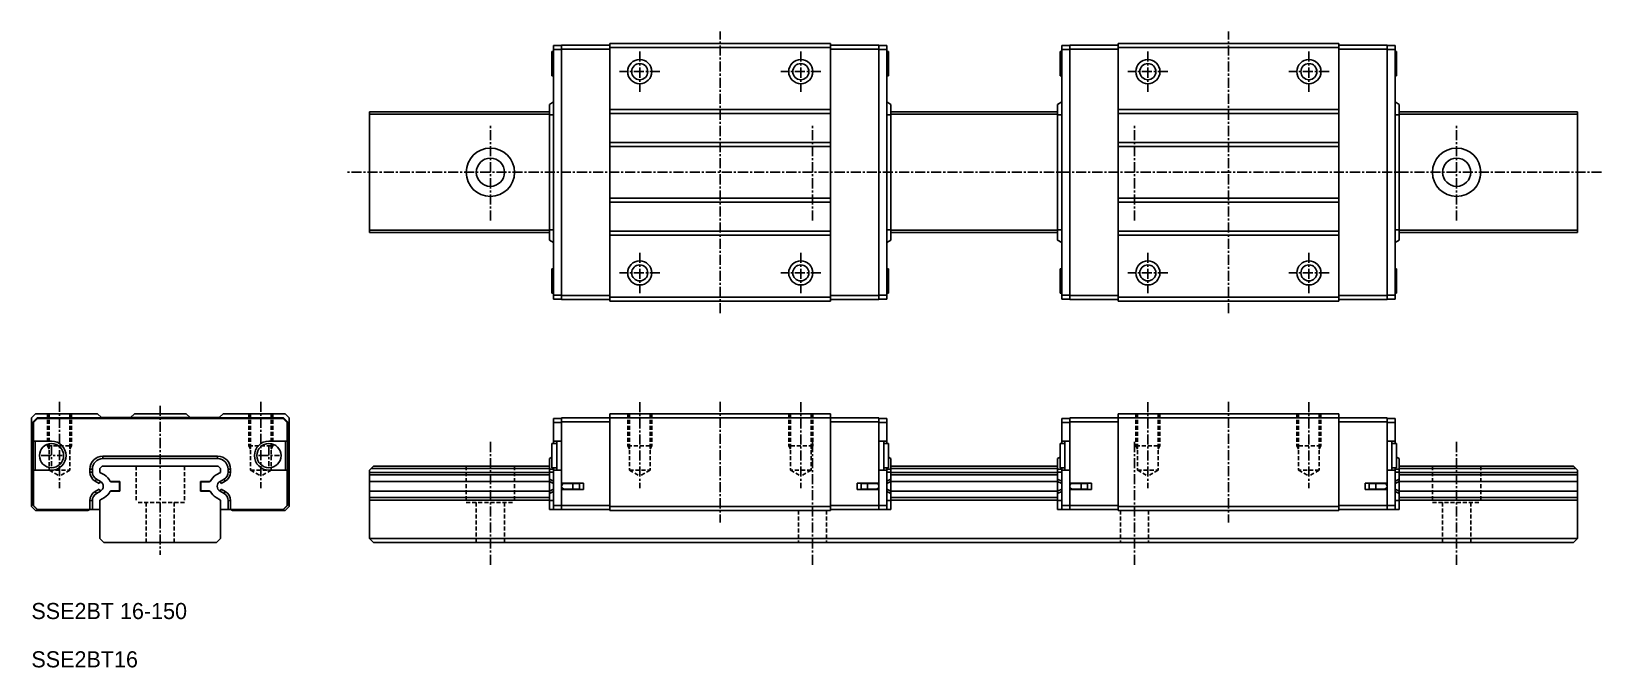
# Model space of a CAD drawing. Extents: x 0 to 195, y 0 to 79.
import ezdxf

# ---------------------------------------------------------------- set-up
doc = ezdxf.new("R2010")
doc.units = 0
doc.linetypes.add('CENTER', pattern=[2, 1.25, -0.25, 0.25, -0.25])
doc.linetypes.add('DASHED', pattern=[0.75, 0.5, -0.25])
doc.layers.get('0').update_dxf_attribs({"linetype": 'CONTINUOUS'})
doc.layers.add('CENTER', color=1, linetype='CENTER')

msp = doc.modelspace()

# ---------------------------------------------------------------- linework, layer by layer
at = {"color": 7, "linetype": 'CONTINUOUS'}
for p, q in [((64.65, 73.5), (64.65, 76.5)), ((64.85, 76.5), (64.65, 76.5)), ((64.85, 76.75), (64.85, 77.25)), ((64.85, 77.25), (65.85, 77.25)), ((64.85, 46.25), (64.85, 76.75)), ((64.85, 76.75), (65.85, 76.75)), ((65.85, 77.3), (71.85, 77.3)), ((65.85, 76.8), (65.85, 77.3)), ((65.85, 46.2), (65.85, 76.8)), ((65.85, 76.8), (71.85, 76.8)), ((99.25, 77.5), (71.85, 77.5)), ((71.85, 77), (71.85, 77.5)), ((99.25, 77), (71.85, 77)), ((71.85, 46), (71.85, 77)), ((99.25, 77), (99.25, 77.5)), ((105.25, 77.3), (99.25, 77.3)), ((99.25, 46), (99.25, 77)), ((105.25, 76.8), (99.25, 76.8)), ((105.25, 76.8), (105.25, 77.3)), ((106.25, 77.25), (105.25, 77.25)), ((105.25, 46.2), (105.25, 76.8)), ((106.25, 76.75), (105.25, 76.75)), ((106.25, 76.75), (106.25, 77.25)), ((106.25, 46.25), (106.25, 76.75)), ((106.45, 76.5), (106.25, 76.5)), ((106.45, 73.5), (106.45, 76.5)), ((127.75, 73.5), (127.75, 76.5)), ((127.95, 76.5), (127.75, 76.5)), ((127.95, 77.25), (128.95, 77.25)), ((127.95, 76.75), (127.95, 77.25)), ((127.95, 46.25), (127.95, 76.75)), ((127.95, 76.75), (128.95, 76.75)), ((128.95, 77.3), (134.95, 77.3)), ((128.95, 76.8), (128.95, 77.3)), ((128.95, 46.2), (128.95, 76.8)), ((128.95, 76.8), (134.95, 76.8)), ((162.35, 77.5), (134.95, 77.5)), ((134.95, 77), (134.95, 77.5)), ((162.35, 77), (134.95, 77)), ((134.95, 46), (134.95, 77)), ((162.35, 77), (162.35, 77.5)), ((168.35, 77.3), (162.35, 77.3)), ((162.35, 46), (162.35, 77)), ((168.35, 76.8), (162.35, 76.8)), ((168.35, 76.8), (168.35, 77.3)), ((169.35, 77.25), (168.35, 77.25)), ((168.35, 46.2), (168.35, 76.8)), ((169.35, 76.75), (168.35, 76.75)), ((169.35, 76.75), (169.35, 77.25)), ((169.35, 46.25), (169.35, 76.75)), ((169.55, 76.5), (169.35, 76.5)), ((169.55, 73.5), (169.55, 76.5)), ((64.65, 73.5), (64.85, 73.5)), ((106.25, 73.5), (106.45, 73.5)), ((127.75, 73.5), (127.95, 73.5)), ((169.35, 73.5), (169.55, 73.5)), ((64.85, 70.23), (64.35, 69.93)), ((106.25, 70.23), (106.75, 69.93)), ((127.95, 70.23), (127.45, 69.93)), ((169.35, 70.23), (169.85, 69.93)), ((64.35, 69), (42, 69)), ((42, 68.7), (42, 69)), ((64.35, 68.7), (42, 68.7)), ((42, 54.3), (42, 68.7)), ((64.35, 69.93), (64.35, 68.63)), ((64.35, 68.63), (64.35, 61.5)), ((64.85, 68.63), (64.35, 68.63)), ((99.25, 69.3), (71.85, 69.3)), ((99.25, 68.8), (71.85, 68.8)), ((106.25, 68.63), (106.75, 68.63)), ((106.75, 69.93), (106.75, 68.63)), ((127.45, 69), (106.75, 69)), ((127.45, 68.7), (106.75, 68.7)), ((106.75, 68.63), (106.75, 61.5)), ((127.45, 69.93), (127.45, 68.63)), ((127.45, 68.63), (127.45, 61.5)), ((127.95, 68.63), (127.45, 68.63)), ((162.35, 69.3), (134.95, 69.3)), ((162.35, 68.8), (134.95, 68.8)), ((169.35, 68.63), (169.85, 68.63)), ((169.85, 69.93), (169.85, 68.63)), ((192, 69), (169.85, 69)), ((192, 68.7), (169.85, 68.7)), ((169.85, 68.63), (169.85, 61.5)), ((192, 69), (192, 68.7)), ((192, 68.7), (192, 54.3)), ((99.25, 65.2), (71.85, 65.2)), ((99.25, 64.7), (71.85, 64.7)), ((162.35, 65.2), (134.95, 65.2)), ((162.35, 64.7), (134.95, 64.7)), ((64.35, 54.37), (64.35, 61.5)), ((64.35, 61.5), (64.85, 61.5)), ((106.75, 61.5), (106.25, 61.5)), ((106.75, 54.37), (106.75, 61.5)), ((127.45, 54.37), (127.45, 61.5)), ((127.45, 61.5), (127.95, 61.5)), ((169.85, 61.5), (169.35, 61.5)), ((169.85, 54.37), (169.85, 61.5)), ((99.25, 58.3), (71.85, 58.3)), ((99.25, 57.8), (71.85, 57.8)), ((162.35, 58.3), (134.95, 58.3)), ((162.35, 57.8), (134.95, 57.8)), ((64.35, 54.3), (42, 54.3)), ((42, 54.3), (42, 54)), ((64.35, 54), (42, 54)), ((64.35, 53.07), (64.35, 54.37)), ((64.85, 54.37), (64.35, 54.37)), ((64.85, 52.77), (64.35, 53.07)), ((99.25, 54.2), (71.85, 54.2)), ((99.25, 53.7), (71.85, 53.7)), ((106.25, 54.37), (106.75, 54.37)), ((106.25, 52.77), (106.75, 53.07)), ((106.75, 53.07), (106.75, 54.37)), ((127.45, 54.3), (106.75, 54.3)), ((127.45, 54), (106.75, 54)), ((127.45, 53.07), (127.45, 54.37)), ((127.95, 54.37), (127.45, 54.37)), ((127.95, 52.77), (127.45, 53.07)), ((162.35, 54.2), (134.95, 54.2)), ((162.35, 53.7), (134.95, 53.7)), ((169.35, 54.37), (169.85, 54.37)), ((169.35, 52.77), (169.85, 53.07)), ((169.85, 53.07), (169.85, 54.37)), ((192, 54.3), (169.85, 54.3)), ((192, 54), (169.85, 54)), ((192, 54), (192, 54.3)), ((64.85, 49.5), (64.65, 49.5)), ((64.65, 49.5), (64.65, 46.5)), ((106.45, 49.5), (106.25, 49.5)), ((106.45, 49.5), (106.45, 46.5)), ((127.95, 49.5), (127.75, 49.5)), ((127.75, 49.5), (127.75, 46.5)), ((169.55, 49.5), (169.35, 49.5)), ((169.55, 49.5), (169.55, 46.5)), ((64.65, 46.5), (64.85, 46.5)), ((64.85, 46.25), (64.85, 45.75)), ((64.85, 46.25), (65.85, 46.25)), ((64.85, 45.75), (65.85, 45.75)), ((65.85, 46.2), (71.85, 46.2)), ((65.85, 46.2), (65.85, 45.7)), ((65.85, 45.7), (71.85, 45.7)), ((99.25, 46), (71.85, 46)), ((71.85, 46), (71.85, 45.5)), ((99.25, 45.5), (71.85, 45.5)), ((105.25, 46.2), (99.25, 46.2)), ((99.25, 46), (99.25, 45.5)), ((105.25, 45.7), (99.25, 45.7)), ((106.25, 46.25), (105.25, 46.25)), ((105.25, 46.2), (105.25, 45.7)), ((106.25, 45.75), (105.25, 45.75)), ((106.25, 46.5), (106.45, 46.5)), ((106.25, 46.25), (106.25, 45.75)), ((127.75, 46.5), (127.95, 46.5)), ((127.95, 46.25), (127.95, 45.75)), ((127.95, 46.25), (128.95, 46.25)), ((127.95, 45.75), (128.95, 45.75)), ((128.95, 46.2), (128.95, 45.7)), ((128.95, 46.2), (134.95, 46.2)), ((128.95, 45.7), (134.95, 45.7)), ((162.35, 46), (134.95, 46)), ((134.95, 46), (134.95, 45.5)), ((162.35, 45.5), (134.95, 45.5)), ((168.35, 46.2), (162.35, 46.2)), ((162.35, 46), (162.35, 45.5)), ((168.35, 45.7), (162.35, 45.7)), ((169.35, 46.25), (168.35, 46.25)), ((168.35, 46.2), (168.35, 45.7)), ((169.35, 45.75), (168.35, 45.75)), ((169.35, 46.5), (169.55, 46.5)), ((169.35, 46.25), (169.35, 45.75)), ((0.5, 31.5), (0, 31)), ((8.2, 31.5), (0.5, 31.5)), ((8.7, 31.05), (8.2, 31.5)), ((12.8, 31.5), (12.3, 31.05)), ((19.2, 31.5), (12.8, 31.5)), ((19.2, 31.5), (19.7, 31.05)), ((23.3, 31.05), (23.8, 31.5)), ((31.5, 31.5), (23.8, 31.5)), ((31.5, 31.5), (32, 31)), ((99.25, 31.5), (71.85, 31.5)), ((71.85, 31.5), (71.85, 31)), ((99.25, 31.5), (99.25, 31)), ((162.35, 31.5), (134.95, 31.5)), ((134.95, 31.5), (134.95, 31)), ((162.35, 31.5), (162.35, 31)), ((0, 31), (0, 20)), ((0.7, 31), (0.2, 30.5)), ((0.2, 30.5), (0.2, 22.9)), ((0.75, 30.9), (0.25, 30.4)), ((0.25, 30.4), (0.25, 28.1)), ((31.3, 31), (0.7, 31)), ((31.25, 30.9), (0.75, 30.9)), ((23.3, 31.05), (8.7, 31.05)), ((31.25, 30.9), (31.75, 30.4)), ((31.3, 31), (31.8, 30.5)), ((31.75, 30.4), (31.75, 28.1)), ((31.8, 30.5), (31.8, 22.9)), ((32, 31), (32, 20)), ((64.85, 30.9), (64.85, 30.4)), ((64.85, 30.9), (65.85, 30.9)), ((64.85, 30.4), (64.85, 28.1)), ((64.85, 30.4), (65.85, 30.4)), ((65.85, 31), (71.85, 31)), ((65.85, 31), (65.85, 30.5)), ((65.85, 30.5), (65.85, 22.9)), ((65.85, 30.5), (71.85, 30.5)), ((71.85, 31), (71.85, 20)), ((99.25, 31), (71.85, 31)), ((99.25, 31), (99.25, 20)), ((105.25, 31), (99.25, 31)), ((105.25, 30.5), (99.25, 30.5)), ((105.25, 31), (105.25, 30.5)), ((106.25, 30.9), (105.25, 30.9)), ((105.25, 30.5), (105.25, 22.9)), ((106.25, 30.4), (105.25, 30.4)), ((106.25, 30.9), (106.25, 30.4)), ((106.25, 30.4), (106.25, 28.1)), ((127.95, 30.9), (128.95, 30.9)), ((127.95, 30.9), (127.95, 30.4)), ((127.95, 30.4), (127.95, 28.1)), ((127.95, 30.4), (128.95, 30.4)), ((128.95, 31), (134.95, 31)), ((128.95, 31), (128.95, 30.5)), ((128.95, 30.5), (128.95, 22.9)), ((128.95, 30.5), (134.95, 30.5)), ((162.35, 31), (134.95, 31)), ((134.95, 31), (134.95, 20)), ((162.35, 31), (162.35, 20)), ((168.35, 31), (162.35, 31)), ((168.35, 30.5), (162.35, 30.5)), ((168.35, 31), (168.35, 30.5)), ((169.35, 30.9), (168.35, 30.9)), ((168.35, 30.5), (168.35, 22.9)), ((169.35, 30.4), (168.35, 30.4)), ((169.35, 30.9), (169.35, 30.4)), ((169.35, 30.4), (169.35, 28.1)), ((0.25, 28.1), (2.5, 28.1)), ((0.45, 28.1), (0.45, 24.5)), ((31.75, 28.1), (29.5, 28.1)), ((31.55, 28.1), (31.55, 24.5)), ((64.65, 27.8), (64.65, 24.8)), ((65.25, 27.8), (64.65, 27.8)), ((64.85, 27.8), (64.85, 28.1)), ((64.85, 28.1), (65.85, 28.1)), ((65.25, 28.1), (65.25, 24.5)), ((106.25, 28.1), (105.25, 28.1)), ((105.85, 28.1), (105.85, 24.5)), ((106.45, 27.8), (105.85, 27.8)), ((106.25, 27.8), (106.25, 28.1)), ((106.45, 27.8), (106.45, 24.8)), ((127.75, 27.8), (127.75, 24.8)), ((128.35, 27.8), (127.75, 27.8)), ((127.95, 28.1), (128.95, 28.1)), ((127.95, 27.8), (127.95, 28.1)), ((128.35, 28.1), (128.35, 24.5)), ((169.35, 28.1), (168.35, 28.1)), ((168.95, 28.1), (168.95, 24.5)), ((169.55, 27.8), (168.95, 27.8)), ((169.35, 27.8), (169.35, 28.1)), ((169.55, 27.8), (169.55, 24.8)), ((8.87, 26.23), (16, 26.23)), ((8.87, 26.23), (8.87, 25.93)), ((8.87, 25.93), (16, 25.93)), ((23.13, 26.23), (16, 26.23)), ((16, 25.93), (16, 26.23)), ((23.13, 25.93), (16, 25.93)), ((23.13, 26.23), (23.13, 25.93)), ((64.65, 26.11), (64.35, 25.93)), ((64.35, 24.63), (64.35, 25.93)), ((106.45, 26.11), (106.75, 25.93)), ((106.75, 24.63), (106.75, 25.93)), ((127.75, 26.11), (127.45, 25.93)), ((127.45, 24.63), (127.45, 25.93)), ((169.55, 26.11), (169.85, 25.93)), ((169.85, 24.63), (169.85, 25.93)), ((0.25, 24.5), (0.25, 20.1)), ((2.5, 24.5), (0.25, 24.5)), ((7.27, 24.264275), (7.27, 24.63)), ((7.27, 24.63), (7.57, 24.63)), ((7.27, 24.264275), (7.57, 24.264275)), ((7.57, 24.264275), (7.57, 24.63)), ((8.8, 25), (8.5, 24.7)), ((8.5, 24.7), (8.5, 24.223861)), ((8.5, 24.223861), (9.06, 23.900544)), ((23.2, 25), (8.8, 25)), ((23.5, 24.223861), (22.94, 23.900544)), ((23.2, 25), (23.5, 24.7)), ((23.5, 24.7), (23.5, 24.223861)), ((24.73, 24.63), (24.43, 24.63)), ((24.43, 24.264275), (24.43, 24.63)), ((24.73, 24.264275), (24.43, 24.264275)), ((24.73, 24.264275), (24.73, 24.63)), ((29.5, 24.5), (31.75, 24.5)), ((31.75, 24.5), (31.75, 20.1)), ((42.5, 25), (42, 24.5)), ((42, 23.1), (42, 24.5)), ((64.35, 24.223861), (42, 24.223861)), ((42, 24.223861), (42, 23.900544)), ((64.35, 23.900544), (42, 23.900544)), ((64.35, 24.7), (42.2, 24.7)), ((64.35, 25), (42.5, 25)), ((64.35, 24.264275), (64.35, 24.63)), ((64.85, 24.63), (64.35, 24.63)), ((64.85, 24.264275), (64.35, 24.264275)), ((64.35, 23.39825), (64.35, 24.264275)), ((64.65, 24.8), (65.25, 24.8)), ((64.85, 24.5), (64.85, 24.8)), ((64.85, 24.5), (64.85, 20.1)), ((64.85, 24.5), (65.85, 24.5)), ((106.25, 24.5), (105.25, 24.5)), ((105.85, 24.8), (106.45, 24.8)), ((106.25, 24.5), (106.25, 24.8)), ((106.25, 24.63), (106.75, 24.63)), ((106.25, 24.5), (106.25, 20.1)), ((106.25, 24.264275), (106.75, 24.264275)), ((127.45, 25), (106.75, 25)), ((127.45, 24.7), (106.75, 24.7)), ((106.75, 24.264275), (106.75, 24.63)), ((106.75, 23.39825), (106.75, 24.264275)), ((127.45, 24.223861), (106.75, 24.223861)), ((127.45, 23.900544), (106.75, 23.900544)), ((127.95, 24.63), (127.45, 24.63)), ((127.45, 24.264275), (127.45, 24.63)), ((127.45, 23.39825), (127.45, 24.264275)), ((127.95, 24.264275), (127.45, 24.264275)), ((127.75, 24.8), (128.35, 24.8)), ((127.95, 24.5), (127.95, 24.8)), ((127.95, 24.5), (127.95, 20.1)), ((127.95, 24.5), (128.95, 24.5)), ((169.35, 24.5), (168.35, 24.5)), ((168.95, 24.8), (169.55, 24.8)), ((169.35, 24.5), (169.35, 24.8)), ((169.35, 24.63), (169.85, 24.63)), ((169.35, 24.5), (169.35, 20.1)), ((169.35, 24.264275), (169.85, 24.264275)), ((191.5, 25), (169.85, 25)), ((191.8, 24.7), (169.85, 24.7)), ((169.85, 24.264275), (169.85, 24.63)), ((169.85, 23.39825), (169.85, 24.264275)), ((192, 24.223861), (169.85, 24.223861)), ((192, 23.900544), (169.85, 23.900544)), ((191.5, 25), (192, 24.5)), ((192, 24.5), (192, 23.1)), ((192, 23.900544), (192, 24.223861)), ((0.2, 22.9), (0.25, 22.9)), ((0.2, 22.1), (0.2, 22.9)), ((0.2, 22.1), (0.2, 20.1)), ((0.2, 22.1), (0.25, 22.1)), ((7.92, 23.138442), (8.07, 23.39825)), ((8.425814, 22.84641), (7.92, 23.138442)), ((7.92, 21.861558), (8.425814, 22.15359)), ((7.92, 21.861558), (8.07, 21.60175)), ((8.575814, 23.106218), (8.07, 23.39825)), ((8.07, 21.60175), (8.575814, 21.893782)), ((8.425814, 22.84641), (8.575814, 23.106218)), ((8.425814, 22.15359), (8.575814, 21.893782)), ((9.782271, 23.1), (11, 23.1)), ((11, 21.9), (9.782271, 21.9)), ((9.879145, 23.049999), (9.858567, 23.100219)), ((9.858585, 21.899825), (9.879143, 21.950002)), ((10.95, 23.05), (9.879148, 23.05)), ((9.879148, 21.95), (10.95, 21.95)), ((10.95, 21.95), (10.95, 23.05)), ((11, 23.1), (11, 21.9)), ((21, 23.1), (21, 21.9)), ((22.217729, 23.1), (21, 23.1)), ((21, 21.9), (22.217729, 21.9)), ((21.05, 23.05), (22.120852, 23.05)), ((21.05, 21.95), (21.05, 23.05)), ((22.120852, 21.95), (21.05, 21.95)), ((22.120855, 23.049999), (22.141433, 23.100219)), ((22.141415, 21.899825), (22.120857, 21.950002)), ((23.424186, 23.106218), (23.93, 23.39825)), ((23.574186, 22.84641), (23.424186, 23.106218)), ((23.574186, 22.15359), (23.424186, 21.893782)), ((23.93, 21.60175), (23.424186, 21.893782)), ((23.574186, 22.84641), (24.08, 23.138442)), ((24.08, 21.861558), (23.574186, 22.15359)), ((24.08, 23.138442), (23.93, 23.39825)), ((24.08, 21.861558), (23.93, 21.60175)), ((31.8, 22.9), (31.75, 22.9)), ((31.8, 22.1), (31.75, 22.1)), ((31.8, 22.1), (31.8, 22.9)), ((31.8, 22.1), (31.8, 20.1)), ((64.35, 23.1), (42, 23.1)), ((42, 23.1), (42, 21.9)), ((64.35, 21.9), (42, 21.9)), ((42, 21.099456), (42, 21.9)), ((64.35, 23.106218), (64.35, 23.39825)), ((64.85, 23.138442), (64.35, 23.39825)), ((64.35, 21.893782), (64.35, 23.106218)), ((64.85, 22.84641), (64.35, 23.106218)), ((64.85, 22.15359), (64.35, 21.893782)), ((64.35, 21.60175), (64.35, 21.893782)), ((64.85, 21.861558), (64.35, 21.60175)), ((64.35, 20.735725), (64.35, 21.60175)), ((68.55, 22.9), (65.85, 22.9)), ((65.85, 22.9), (65.85, 22.1)), ((65.85, 22.1), (65.85, 20.1)), ((68.55, 22.1), (65.85, 22.1)), ((67.25, 22.85), (66.2, 22.85)), ((67.25, 22.85), (66.2, 22.85)), ((66.2, 22.15), (67.25, 22.15)), ((66.2, 22.15), (67.25, 22.15)), ((66.65, 22.85), (66.65, 22.9)), ((66.65, 22.1), (66.65, 22.15)), ((67.110586, 22.85), (67.110586, 22.9)), ((67.110586, 22.1), (67.110586, 22.15)), ((67.25, 22.5), (67.25, 22.85)), ((68.05, 22.85), (67.25, 22.85)), ((68.05, 22.85), (67.25, 22.85)), ((67.25, 22.5), (67.25, 22.85)), ((67.25, 22.15), (67.25, 22.5)), ((67.25, 22.15), (67.25, 22.5)), ((67.25, 22.15), (68.05, 22.15)), ((67.25, 22.15), (68.05, 22.15)), ((68.05, 22.5), (68.05, 22.85)), ((68.05, 22.5), (68.05, 22.85)), ((68.05, 22.15), (68.05, 22.5)), ((68.05, 22.15), (68.05, 22.5)), ((68.55, 22.1), (68.55, 22.9)), ((102.55, 22.9), (105.25, 22.9)), ((102.55, 22.1), (102.55, 22.9)), ((102.55, 22.1), (105.25, 22.1)), ((103.85, 22.85), (103.05, 22.85)), ((103.05, 22.5), (103.05, 22.85)), ((103.05, 22.15), (103.05, 22.5)), ((103.05, 22.15), (103.85, 22.15)), ((103.85, 22.5), (103.85, 22.85)), ((104.9, 22.85), (103.85, 22.85)), ((103.85, 22.15), (103.85, 22.5)), ((103.85, 22.15), (104.9, 22.15)), ((103.989414, 22.85), (103.989414, 22.9)), ((103.989414, 22.1), (103.989414, 22.15)), ((104.45, 22.85), (104.45, 22.9)), ((104.45, 22.1), (104.45, 22.15)), ((105.25, 22.9), (105.25, 22.1)), ((105.25, 22.1), (105.25, 20.1)), ((106.25, 23.138442), (106.75, 23.39825)), ((106.25, 22.84641), (106.75, 23.106218)), ((106.25, 22.15359), (106.75, 21.893782)), ((106.25, 21.861558), (106.75, 21.60175)), ((106.75, 23.106218), (106.75, 23.39825)), ((106.75, 21.893782), (106.75, 23.106218)), ((127.45, 23.1), (106.75, 23.1)), ((127.45, 21.9), (106.75, 21.9)), ((106.75, 21.60175), (106.75, 21.893782)), ((106.75, 20.735725), (106.75, 21.60175)), ((127.95, 23.138442), (127.45, 23.39825)), ((127.45, 23.106218), (127.45, 23.39825)), ((127.95, 22.84641), (127.45, 23.106218)), ((127.45, 21.893782), (127.45, 23.106218)), ((127.95, 22.15359), (127.45, 21.893782)), ((127.45, 21.60175), (127.45, 21.893782)), ((127.95, 21.861558), (127.45, 21.60175)), ((127.45, 20.735725), (127.45, 21.60175)), ((131.65, 22.9), (128.95, 22.9)), ((128.95, 22.9), (128.95, 22.1)), ((128.95, 22.1), (128.95, 20.1)), ((131.65, 22.1), (128.95, 22.1)), ((130.35, 22.85), (129.3, 22.85)), ((130.35, 22.85), (129.3, 22.85)), ((129.3, 22.15), (130.35, 22.15)), ((129.3, 22.15), (130.35, 22.15)), ((129.75, 22.85), (129.75, 22.9)), ((129.75, 22.1), (129.75, 22.15)), ((130.210586, 22.85), (130.210586, 22.9)), ((130.210586, 22.1), (130.210586, 22.15)), ((130.35, 22.5), (130.35, 22.85)), ((131.15, 22.85), (130.35, 22.85)), ((131.15, 22.85), (130.35, 22.85)), ((130.35, 22.5), (130.35, 22.85)), ((130.35, 22.15), (130.35, 22.5)), ((130.35, 22.15), (130.35, 22.5)), ((130.35, 22.15), (131.15, 22.15)), ((130.35, 22.15), (131.15, 22.15)), ((131.15, 22.5), (131.15, 22.85)), ((131.15, 22.5), (131.15, 22.85)), ((131.15, 22.15), (131.15, 22.5)), ((131.15, 22.15), (131.15, 22.5)), ((131.65, 22.1), (131.65, 22.9)), ((165.65, 22.9), (168.35, 22.9)), ((165.65, 22.1), (165.65, 22.9)), ((165.65, 22.1), (168.35, 22.1)), ((166.15, 22.5), (166.15, 22.85)), ((166.95, 22.85), (166.15, 22.85)), ((166.15, 22.15), (166.15, 22.5)), ((166.15, 22.15), (166.95, 22.15)), ((168, 22.85), (166.95, 22.85)), ((166.95, 22.5), (166.95, 22.85)), ((166.95, 22.15), (166.95, 22.5)), ((166.95, 22.15), (168, 22.15)), ((167.089414, 22.85), (167.089414, 22.9)), ((167.089414, 22.1), (167.089414, 22.15)), ((167.55, 22.85), (167.55, 22.9)), ((167.55, 22.1), (167.55, 22.15)), ((168.35, 22.9), (168.35, 22.1)), ((168.35, 22.1), (168.35, 20.1)), ((169.35, 23.138442), (169.85, 23.39825)), ((169.35, 22.84641), (169.85, 23.106218)), ((169.35, 22.15359), (169.85, 21.893782)), ((169.35, 21.861558), (169.85, 21.60175)), ((169.85, 23.106218), (169.85, 23.39825)), ((169.85, 21.893782), (169.85, 23.106218)), ((192, 23.1), (169.85, 23.1)), ((192, 21.9), (169.85, 21.9)), ((169.85, 21.60175), (169.85, 21.893782)), ((169.85, 20.735725), (169.85, 21.60175)), ((192, 21.9), (192, 23.1)), ((192, 21.9), (192, 21.099456)), ((0, 20), (0.5, 19.5)), ((0.2, 20.1), (0.7, 19.6)), ((0.25, 20.1), (0.75, 19.6)), ((0.5, 19.5), (7.027747, 19.5)), ((0.7, 19.6), (0.75, 19.6)), ((0.75, 19.6), (7.27, 19.6)), ((7.027747, 19.5), (7.242197, 19.6)), ((7.27, 20.735725), (7.57, 20.735725)), ((7.27, 19.6), (7.27, 20.735725)), ((7.27, 19.6), (7.57, 19.6)), ((7.57, 19.6), (7.57, 20.735725)), ((7.57, 19.6), (8.5, 19.6)), ((9.06, 21.099456), (8.5, 20.776139)), ((8.5, 20.776139), (8.5, 16)), ((22.94, 21.099456), (23.5, 20.776139)), ((23.5, 20.776139), (23.5, 16)), ((24.43, 19.6), (23.5, 19.6)), ((24.73, 20.735725), (24.43, 20.735725)), ((24.43, 19.6), (24.43, 20.735725)), ((24.73, 19.6), (24.43, 19.6)), ((24.73, 19.6), (24.73, 20.735725)), ((31.25, 19.6), (24.73, 19.6)), ((24.972253, 19.5), (24.757803, 19.6)), ((31.5, 19.5), (24.972253, 19.5)), ((31.75, 20.1), (31.25, 19.6)), ((31.3, 19.6), (31.25, 19.6)), ((31.8, 20.1), (31.3, 19.6)), ((32, 20), (31.5, 19.5)), ((64.35, 21.099456), (42, 21.099456)), ((42, 21.099456), (42, 20.776139)), ((64.35, 20.776139), (42, 20.776139)), ((42, 20.776139), (42, 16)), ((64.35, 19.6), (64.35, 20.735725)), ((64.85, 20.735725), (64.35, 20.735725)), ((64.85, 19.6), (64.35, 19.6)), ((64.85, 20.1), (64.85, 19.6)), ((64.85, 20.1), (65.85, 20.1)), ((64.85, 19.6), (65.85, 19.6)), ((65.85, 20.1), (71.85, 20.1)), ((65.85, 20.1), (65.85, 19.6)), ((65.85, 19.6), (71.85, 19.6)), ((99.25, 20), (71.85, 20)), ((71.85, 20), (71.85, 19.5)), ((99.25, 19.5), (71.85, 19.5)), ((105.25, 20.1), (99.25, 20.1)), ((99.25, 20), (99.25, 19.5)), ((105.25, 19.6), (99.25, 19.6)), ((105.25, 20.1), (105.25, 19.6)), ((106.25, 20.1), (105.25, 20.1)), ((106.25, 19.6), (105.25, 19.6)), ((106.25, 20.735725), (106.75, 20.735725)), ((106.25, 20.1), (106.25, 19.6)), ((106.25, 19.6), (106.75, 19.6)), ((127.45, 21.099456), (106.75, 21.099456)), ((127.45, 20.776139), (106.75, 20.776139)), ((106.75, 19.6), (106.75, 20.735725)), ((127.95, 20.735725), (127.45, 20.735725)), ((127.45, 19.6), (127.45, 20.735725)), ((127.95, 19.6), (127.45, 19.6)), ((127.95, 20.1), (128.95, 20.1)), ((127.95, 20.1), (127.95, 19.6)), ((127.95, 19.6), (128.95, 19.6)), ((128.95, 20.1), (134.95, 20.1)), ((128.95, 20.1), (128.95, 19.6)), ((128.95, 19.6), (134.95, 19.6)), ((162.35, 20), (134.95, 20)), ((134.95, 20), (134.95, 19.5)), ((162.35, 19.5), (134.95, 19.5)), ((168.35, 20.1), (162.35, 20.1)), ((162.35, 20), (162.35, 19.5)), ((168.35, 19.6), (162.35, 19.6)), ((169.35, 20.1), (168.35, 20.1)), ((168.35, 20.1), (168.35, 19.6)), ((169.35, 19.6), (168.35, 19.6)), ((169.35, 20.735725), (169.85, 20.735725)), ((169.35, 20.1), (169.35, 19.6)), ((169.35, 19.6), (169.85, 19.6)), ((192, 21.099456), (169.85, 21.099456)), ((192, 20.776139), (169.85, 20.776139)), ((169.85, 19.6), (169.85, 20.735725)), ((192, 20.776139), (192, 21.099456)), ((192, 16), (192, 20.776139)), ((8.5, 16), (9, 15.5)), ((23.5, 16), (23, 15.5)), ((192, 16), (42, 16)), ((42, 16), (42.5, 15.5)), ((192, 16), (191.5, 15.5)), ((9, 15.5), (23, 15.5)), ((191.5, 15.5), (42.5, 15.5))]:
    msp.add_line(p, q, dxfattribs=at)
at = {"color": 3, "linetype": 'DASHED'}
for p, q in [((2, 31.5), (2, 27.5)), ((2.225, 31.5), (2.225, 24.5)), ((4.775, 31.5), (4.775, 24.5)), ((5, 31.5), (5, 27.5)), ((27, 31.5), (27, 27.5)), ((27.225, 31.5), (27.225, 24.5)), ((29.775, 31.5), (29.775, 24.5)), ((30, 31.5), (30, 27.5)), ((74.05, 31.5), (74.05, 27.5)), ((74.275, 31.5), (74.275, 24.5)), ((76.825, 31.5), (76.825, 24.5)), ((77.05, 31.5), (77.05, 27.5)), ((94.05, 31.5), (94.05, 27.5)), ((94.275, 31.5), (94.275, 24.5)), ((96.825, 31.5), (96.825, 24.5)), ((97.05, 31.5), (97.05, 27.5)), ((137.15, 31.5), (137.15, 27.5)), ((137.375, 31.5), (137.375, 24.5)), ((139.925, 31.5), (139.925, 24.5)), ((140.15, 31.5), (140.15, 27.5)), ((157.15, 31.5), (157.15, 27.5)), ((157.375, 31.5), (157.375, 24.5)), ((159.925, 31.5), (159.925, 24.5)), ((160.15, 31.5), (160.15, 27.5)), ((2, 27.5), (5, 27.5)), ((2, 27.5), (2.225, 27.110289)), ((5, 27.5), (4.775, 27.110289)), ((27, 27.5), (30, 27.5)), ((27, 27.5), (27.225, 27.110289)), ((30, 27.5), (29.775, 27.110289)), ((74.05, 27.5), (77.05, 27.5)), ((74.05, 27.5), (74.275, 27.110289)), ((77.05, 27.5), (76.825, 27.110289)), ((97.05, 27.5), (94.05, 27.5)), ((94.05, 27.5), (94.275, 27.110289)), ((97.05, 27.5), (96.825, 27.110289)), ((137.15, 27.5), (140.15, 27.5)), ((137.15, 27.5), (137.375, 27.110289)), ((140.15, 27.5), (139.925, 27.110289)), ((160.15, 27.5), (157.15, 27.5)), ((157.15, 27.5), (157.375, 27.110289)), ((160.15, 27.5), (159.925, 27.110289)), ((2.225, 24.5), (3.5, 23.763878)), ((2.225, 24.5), (4.775, 24.5)), ((4.775, 24.5), (3.5, 23.763878)), ((13, 25), (13, 20.5)), ((19, 25), (19, 20.5)), ((27.225, 24.5), (29.775, 24.5)), ((27.225, 24.5), (28.5, 23.763878)), ((29.775, 24.5), (28.5, 23.763878)), ((54, 25), (54, 20.5)), ((60, 25), (60, 20.5)), ((74.275, 24.5), (75.55, 23.763878)), ((74.275, 24.5), (76.825, 24.5)), ((76.825, 24.5), (75.55, 23.763878)), ((94.275, 24.5), (95.55, 23.763878)), ((96.825, 24.5), (94.275, 24.5)), ((96.825, 24.5), (95.55, 23.763878)), ((137.375, 24.5), (138.65, 23.763878)), ((137.375, 24.5), (139.925, 24.5)), ((139.925, 24.5), (138.65, 23.763878)), ((159.925, 24.5), (157.375, 24.5)), ((157.375, 24.5), (158.65, 23.763878)), ((159.925, 24.5), (158.65, 23.763878)), ((174, 25), (174, 20.5)), ((180, 25), (180, 20.5)), ((19, 20.5), (13, 20.5)), ((14.25, 20.5), (14.25, 15.5)), ((17.75, 20.5), (17.75, 15.5)), ((54, 20.5), (60, 20.5)), ((55.25, 20.5), (55.25, 15.5)), ((58.75, 20.5), (58.75, 15.5)), ((95.25, 19.5), (95.25, 15.5)), ((98.75, 19.5), (98.75, 15.5)), ((135.25, 19.5), (135.25, 15.5)), ((138.75, 19.5), (138.75, 15.5)), ((174, 20.5), (180, 20.5)), ((175.25, 20.5), (175.25, 15.5)), ((178.75, 20.5), (178.75, 15.5))]:
    msp.add_line(p, q, dxfattribs=at)
at = {"color": 3, "linetype": 'CONTINUOUS'}
for centre in [(75.55, 74), (95.55, 74), (138.65, 74), (158.65, 74), (75.55, 49), (95.55, 49), (138.65, 49), (158.65, 49)]:
    msp.add_circle(centre, 1.5, dxfattribs=at)
at = {"color": 7, "linetype": 'CONTINUOUS'}
for centre, radius in [((75.55, 74), 1), ((95.55, 74), 1), ((138.65, 74), 1), ((158.65, 74), 1), ((57, 61.5), 3), ((177, 61.5), 3), ((57, 61.5), 1.75), ((177, 61.5), 1.75), ((75.55, 49), 1), ((95.55, 49), 1), ((138.65, 49), 1), ((158.65, 49), 1), ((2.5, 26.3), 1.5), ((29.5, 26.3), 1.5)]:
    msp.add_circle(centre, radius, dxfattribs=at)
for centre, radius, start, end in [((2.5, 26.3), 1.8, 270, 90), ((29.5, 26.3), 1.8, 90, 270), ((8.870023, 24.629977), 1.600023, 90.000833, 179.999167), ((8.87, 24.63), 1.3, 90, 180), ((23.129977, 24.629977), 1.600023, 0.000833, 89.999167), ((23.13, 24.63), 1.3, 0, 90), ((8.57, 24.264275), 1.3, 180, 240), ((8.57, 24.264275), 1, 180, 240), ((8.185, 22.385), 1.75, 24.115126, 60), ((23.815, 22.385), 1.75, 120, 155.884874), ((23.43, 24.264275), 1, 300, 0), ((23.43, 24.264275), 1.3, 300, 0), ((8.57, 20.735725), 1.3, 120, 180), ((8.57, 20.735725), 1, 120, 180), ((8.225814, 22.5), 0.7, 300, 60), ((8.185, 22.615), 1.75, 300, 335.884874), ((23.815, 22.615), 1.75, 204.115126, 240), ((23.774186, 22.5), 0.7, 120, 240), ((23.43, 20.735725), 1, 0, 60), ((23.43, 20.735725), 1.3, 0, 60), ((66.2, 22.5), 0.35, 90, 180), ((66.2, 22.5), 0.35, 90, 180), ((66.2, 22.5), 0.35, 180, 270), ((66.2, 22.5), 0.35, 180, 270), ((104.9, 22.5), 0.35, 0, 90), ((104.9, 22.5), 0.35, 270, 0), ((129.3, 22.5), 0.35, 90, 180), ((129.3, 22.5), 0.35, 90, 180), ((129.3, 22.5), 0.35, 180, 270), ((129.3, 22.5), 0.35, 180, 270), ((168, 22.5), 0.35, 0, 90), ((168, 22.5), 0.35, 270, 0)]:
    msp.add_arc(centre, radius, start, end, dxfattribs=at)
at = {"layer": 'CENTER', "color": 1, "linetype": 'CENTER'}
for p, q in [((85.55, 44), (85.55, 79)), ((148.65, 44), (148.65, 79)), ((75.55, 76.5), (75.55, 71.5)), ((95.55, 76.5), (95.55, 71.5)), ((138.65, 76.5), (138.65, 71.5)), ((158.65, 76.5), (158.65, 71.5)), ((78.05, 74), (73.05, 74)), ((98.05, 74), (93.05, 74)), ((141.15, 74), (136.15, 74)), ((161.15, 74), (156.15, 74)), ((57, 55.5), (57, 67.5)), ((97, 55.5), (97, 67.5)), ((137, 55.5), (137, 67.5)), ((177, 55.5), (177, 67.5)), ((195, 61.5), (39, 61.5)), ((75.55, 51.5), (75.55, 46.5)), ((95.55, 51.5), (95.55, 46.5)), ((138.65, 51.5), (138.65, 46.5)), ((158.65, 51.5), (158.65, 46.5)), ((78.05, 49), (73.05, 49)), ((98.05, 49), (93.05, 49)), ((141.15, 49), (136.15, 49)), ((161.15, 49), (156.15, 49)), ((3.5, 33), (3.5, 22.263878)), ((16, 32.5), (16, 14)), ((28.5, 33), (28.5, 22.263878)), ((75.55, 32.94), (75.55, 22.263878)), ((85.55, 33), (85.55, 18)), ((95.55, 32.94), (95.55, 22.263878)), ((138.65, 32.94), (138.65, 22.263878)), ((148.65, 33), (148.65, 18)), ((158.65, 32.94), (158.65, 22.263878)), ((2.5, 27.6), (2.5, 25)), ((29.5, 27.6), (29.5, 25)), ((57, 28), (57, 12.5)), ((97, 28), (97, 12.5)), ((137, 28), (137, 12.5)), ((177, 28), (177, 12.5)), ((1.2, 26.3), (3.8, 26.3)), ((28.2, 26.3), (30.8, 26.3))]:
    msp.add_line(p, q, dxfattribs=at)

# ---------------------------------------------------------------- texts
at = {"color": 7, "linetype": 'CONTINUOUS'}
for s, p in [('SSE2BT 16-150', (0, 6)), ('SSE2BT16', (0, 0))]:
    msp.add_text(s, height=2, dxfattribs=at).set_placement(p)

doc.saveas('drawing.dxf')
